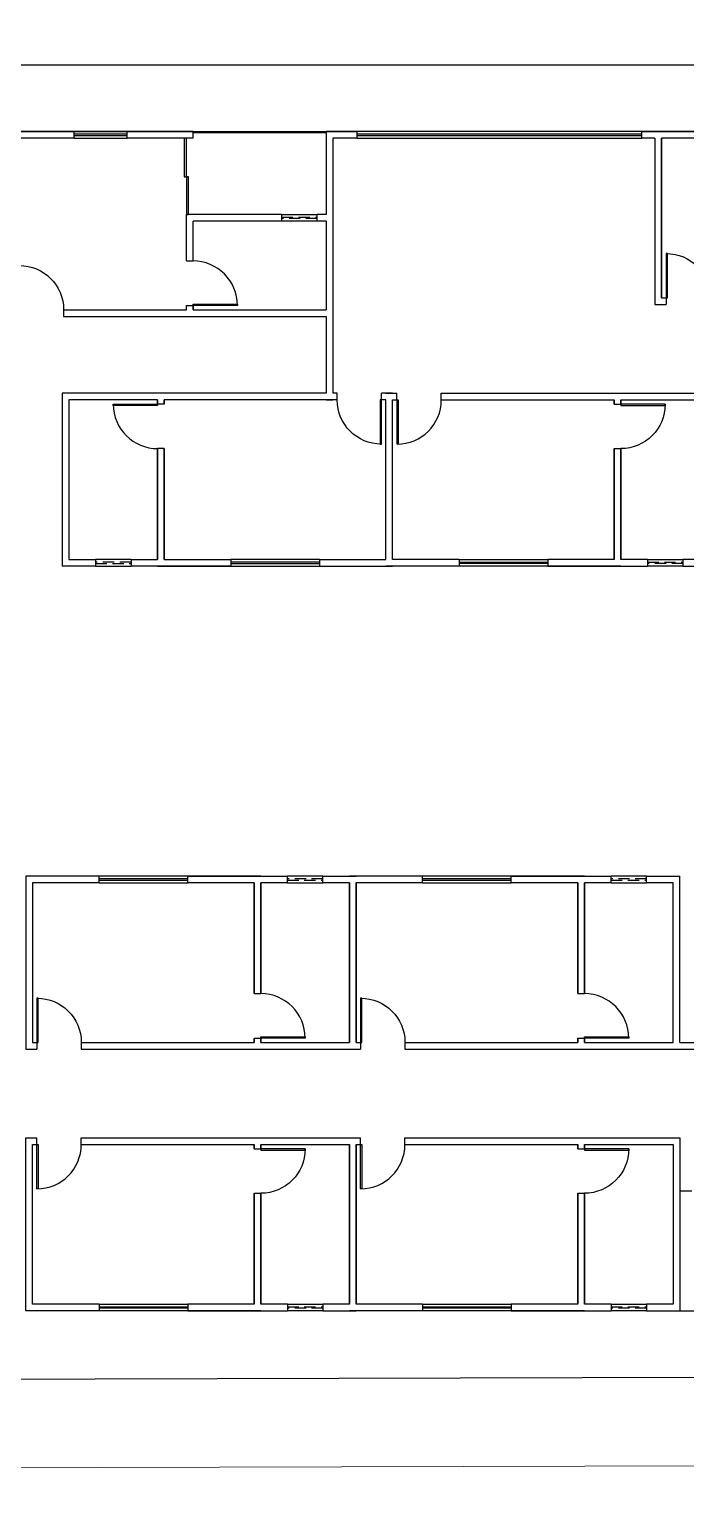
# Model space of a CAD drawing. Header units: centimetres. Extents: x 0 to 1302389, y -144212 to 85618.
# Drawn here: x 655403 to 656884, y -73293 to -69998 of the extents above; entities that cross this region are included whole.
import ezdxf

# ---------------------------------------------------------------- set-up
doc = ezdxf.new("R2010")
doc.units = ezdxf.units.CM
doc.header["$LTSCALE"] = 4
doc.linetypes.add('DASHED2', pattern=[9.525, 6.35, -3.175])
for name, color, linetype in [('0.1', 1, 'Continuous'), ('0.2', 2, 'Continuous'), ('0.6', 6, 'Continuous'), ('02-CONT', 2, 'Continuous'), ('LIMITE-L', 7, 'Continuous')]:
    doc.layers.add(name, color=color, linetype=linetype)
doc.layers.add('P-MEIOFIO', color=171, linetype='Continuous', lineweight=9)

# ---------------------------------------------------------------- blocks, each defined once
blk = doc.blocks.new('1_00e-flat-4')
at = {"color": 1}
blk.add_arc((28.4, -52.3), 100, 90, 180, dxfattribs=at)
at = {"layer": '02-CONT'}
blk.add_lwpolyline([(28.4, -52.3), (25.4, -52.3), (25.4, 47.7), (28.4, 47.7)], close=True, dxfattribs=at)

msp = doc.modelspace()

# ---------------------------------------------------------------- linework, layer by layer
at = {"layer": '0.1'}
for p, q in [((655624.421, -70228.744), (655504.421, -70228.744)), ((655772.921, -70228.744), (656072.921, -70228.744)), ((655772.921, -70230.744), (656072.921, -70230.744)), ((656784.921, -70228.744), (656142.921, -70228.744)), ((655504.421, -70243.744), (655624.421, -70243.744)), ((656142.921, -70243.744), (656784.921, -70243.744)), ((655972.921, -70415.744), (656052.921, -70415.744)), ((656052.921, -70430.744), (655972.921, -70430.744)), ((655632.952, -71193.744), (655552.952, -71193.744)), ((656057.952, -71193.743), (655857.952, -71193.743)), ((656372.952, -71193.743), (656572.952, -71193.743)), ((656797.952, -71193.744), (656877.952, -71193.744)), ((655552.952, -71208.737), (655632.952, -71208.737)), ((655857.952, -71208.737), (656057.952, -71208.743)), ((656572.952, -71208.737), (656372.952, -71208.743)), ((656877.952, -71208.737), (656797.952, -71208.737)), ((655760.82, -71907.356), (655560.82, -71907.35)), ((655560.82, -71922.35), (655760.82, -71922.35)), ((656065.82, -71907.356), (655985.82, -71907.356)), ((655985.82, -71922.349), (656065.82, -71922.349)), ((656490.82, -71907.356), (656290.82, -71907.35)), ((656290.82, -71922.35), (656490.82, -71922.35)), ((656795.82, -71907.356), (656715.82, -71907.356)), ((656715.82, -71922.349), (656795.82, -71922.349)), ((655560.82, -72872.348), (655760.82, -72872.348)), ((655985.82, -72872.349), (656065.82, -72872.349)), ((656290.82, -72872.348), (656490.82, -72872.348)), ((656715.82, -72872.349), (656795.82, -72872.349)), ((655760.82, -72887.342), (655560.82, -72887.348)), ((656065.82, -72887.342), (655985.82, -72887.342)), ((656490.82, -72887.342), (656290.82, -72887.348)), ((656795.82, -72887.342), (656715.82, -72887.342))]:
    msp.add_line(p, q, dxfattribs=at)
at = {"layer": '0.2'}
for p, q in [((655624.421, -70234.744), (655504.421, -70234.744)), ((655504.421, -70237.744), (655624.421, -70237.744)), ((656784.921, -70234.744), (656142.921, -70234.744)), ((656142.921, -70237.744), (656784.921, -70237.744)), ((656057.952, -71199.743), (655857.952, -71199.743)), ((655857.952, -71202.737), (656057.952, -71202.743)), ((656372.952, -71199.743), (656572.952, -71199.743)), ((656572.952, -71202.737), (656372.952, -71202.743)), ((655760.82, -71913.356), (655560.82, -71913.35)), ((655560.82, -71916.35), (655760.82, -71916.35)), ((656490.82, -71913.356), (656290.82, -71913.35)), ((656290.82, -71916.35), (656490.82, -71916.35)), ((655560.82, -72878.348), (655760.82, -72878.348)), ((655760.82, -72881.342), (655560.82, -72881.348)), ((656290.82, -72878.348), (656490.82, -72878.348)), ((656490.82, -72881.342), (656290.82, -72881.348))]:
    msp.add_line(p, q, dxfattribs=at)
at = {"layer": '0.2', "linetype": 'DASHED2'}
for p, q in [((655972.921, -70421.744), (656052.921, -70421.744)), ((656052.921, -70424.744), (655972.921, -70424.744)), ((655632.952, -71199.744), (655552.952, -71199.744)), ((655552.952, -71202.737), (655632.952, -71202.737)), ((656797.952, -71199.744), (656877.952, -71199.744)), ((656877.952, -71202.737), (656797.952, -71202.737)), ((656065.82, -71913.356), (655985.82, -71913.356)), ((655985.82, -71916.349), (656065.82, -71916.349)), ((656795.82, -71913.356), (656715.82, -71913.356)), ((656715.82, -71916.349), (656795.82, -71916.349)), ((655985.82, -72878.349), (656065.82, -72878.349)), ((656065.82, -72881.342), (655985.82, -72881.342)), ((656715.82, -72878.349), (656795.82, -72878.349)), ((656795.82, -72881.342), (656715.82, -72881.342))]:
    msp.add_line(p, q, dxfattribs=at)
at = {"layer": '0.2'}
for points in [[(655752.921, -70330.744), (655757.921, -70330.744), (655757.921, -70243.744), (655752.921, -70243.744)], [(655757.921, -70415.744), (655762.921, -70415.744), (655762.921, -70330.744), (655757.921, -70330.744)]]:
    msp.add_lwpolyline(points, close=True, dxfattribs=at)
at = {"layer": '0.6'}
for p, q in [((655504.421, -70243.744), (655504.421, -70228.744)), ((655624.421, -70243.744), (655624.421, -70228.744)), ((656142.921, -70243.744), (656142.921, -70228.744)), ((656784.921, -70243.744), (656784.921, -70228.744)), ((655972.921, -70430.744), (655972.921, -70415.744)), ((656052.921, -70430.744), (656052.921, -70415.744)), ((655757.921, -70520.744), (655772.921, -70520.744)), ((656087.921, -70603.739), (656087.921, -70818.743)), ((656839.921, -70603.739), (656839.921, -70618.739)), ((655480.921, -70630.744), (655480.921, -70645.744)), ((655757.921, -70620.744), (655772.921, -70620.744)), ((655477.952, -70818.744), (655477.952, -71208.737)), ((656097.952, -70833.743), (656097.952, -70818.743)), ((656197.952, -70833.743), (656197.952, -70818.743)), ((656232.952, -70833.743), (656232.952, -70818.743)), ((656332.952, -70833.743), (656332.952, -70818.743)), ((655707.952, -70843.743), (655692.952, -70843.743)), ((656722.952, -70843.743), (656737.952, -70843.743)), ((655707.952, -70943.743), (655692.952, -70943.743)), ((656722.952, -70943.743), (656737.952, -70943.743)), ((655552.952, -71193.744), (655552.952, -71208.737)), ((655632.952, -71193.744), (655632.952, -71208.737)), ((655857.952, -71193.743), (655857.952, -71208.743)), ((656057.952, -71193.743), (656057.952, -71208.743)), ((656372.952, -71193.743), (656372.952, -71208.743)), ((656572.952, -71193.743), (656572.952, -71208.743)), ((656797.952, -71193.744), (656797.952, -71208.737)), ((656877.952, -71193.744), (656877.952, -71208.737)), ((655552.952, -71208.737), (655477.952, -71208.737)), ((656877.952, -71208.737), (656952.952, -71208.737)), ((655560.82, -71922.35), (655560.82, -71907.35)), ((655760.82, -71922.35), (655760.82, -71907.35)), ((655985.82, -71922.349), (655985.82, -71907.356)), ((656065.82, -71922.349), (656065.82, -71907.356)), ((656065.82, -71907.356), (656140.82, -71907.356)), ((656290.82, -71922.35), (656290.82, -71907.35)), ((656490.82, -71922.35), (656490.82, -71907.35)), ((656715.82, -71922.349), (656715.82, -71907.356)), ((656795.82, -71922.349), (656795.82, -71907.356)), ((656795.82, -71907.356), (656870.82, -71907.356)), ((655910.82, -72172.35), (655925.82, -72172.35)), ((656640.82, -72172.35), (656655.82, -72172.35)), ((655420.82, -72282.35), (655420.82, -72297.35)), ((655520.82, -72282.35), (655520.82, -72297.35)), ((655910.82, -72272.35), (655925.82, -72272.35)), ((656150.82, -72282.35), (656150.82, -72297.35)), ((656250.82, -72282.35), (656250.82, -72297.35)), ((656640.82, -72272.35), (656655.82, -72272.35)), ((656870.82, -72282.349), (656920.82, -72282.349)), ((656870.82, -72297.349), (656920.82, -72297.349)), ((655420.82, -72512.348), (655420.82, -72497.348)), ((655520.82, -72512.348), (655520.82, -72497.348)), ((656150.82, -72512.348), (656150.82, -72497.348)), ((656250.82, -72512.348), (656250.82, -72497.348)), ((655910.82, -72522.348), (655925.82, -72522.348)), ((656640.82, -72522.348), (656655.82, -72522.348)), ((655910.82, -72622.348), (655925.82, -72622.348)), ((656640.82, -72622.348), (656655.82, -72622.348)), ((655560.82, -72872.348), (655560.82, -72887.348)), ((655760.82, -72872.348), (655760.82, -72887.348)), ((655985.82, -72872.349), (655985.82, -72887.342)), ((656065.82, -72872.349), (656065.82, -72887.342)), ((656290.82, -72872.348), (656290.82, -72887.348)), ((656490.82, -72872.348), (656490.82, -72887.348)), ((656715.82, -72872.349), (656715.82, -72887.342)), ((656795.82, -72872.349), (656795.82, -72887.342)), ((656065.82, -72887.342), (656140.82, -72887.342)), ((656795.82, -72887.342), (656870.82, -72887.342))]:
    msp.add_line(p, q, dxfattribs=at)
for points in [[(654638.921, -70228.744), (656142.921, -70228.744)], [(655504.421, -70228.744), (655355.921, -70228.744), (655355.921, -70415.744)], [(655772.921, -70243.744), (655772.921, -70228.744), (655624.421, -70228.744)], [(656142.921, -70228.744), (656072.921, -70228.744), (656072.921, -70415.744)], [(656829.921, -70228.744), (656784.921, -70228.744)], [(656784.921, -70228.744), (657709.921, -70228.744)], [(656979.921, -70228.739), (656814.921, -70228.739), (656814.921, -70228.744)], [(655504.421, -70243.744), (655370.921, -70243.744), (655370.921, -70630.744), (655380.921, -70630.744)], [(655772.921, -70243.744), (655624.421, -70243.744)], [(656142.921, -70243.744), (656087.921, -70243.744), (656087.921, -70603.739)], [(656814.921, -70243.744), (656784.921, -70243.744)], [(656814.921, -70243.744), (656814.921, -70618.739), (656839.921, -70618.739)], [(656979.921, -70243.739), (656829.921, -70243.739), (656829.921, -70603.739), (656839.921, -70603.739)], [(656829.921, -70603.739), (656829.921, -70243.739)], [(655757.921, -70520.744), (655757.921, -70415.744)], [(655972.921, -70415.744), (655772.921, -70415.744), (655757.921, -70415.744)], [(655772.921, -70415.744), (655772.921, -70415.744)], [(655772.921, -70520.744), (655772.921, -70430.744)], [(655972.921, -70430.744), (655772.921, -70430.744)], [(656072.921, -70415.744), (656052.921, -70415.744)], [(656072.921, -70430.744), (656052.921, -70430.744)], [(656072.921, -70430.744), (656072.921, -70630.744)], [(655480.921, -70630.744), (655757.921, -70630.744), (655757.921, -70620.744)], [(655772.921, -70630.744), (655772.921, -70620.744)], [(655772.921, -70620.744), (655772.921, -70630.744), (656072.921, -70630.744)], [(655480.921, -70645.744), (655772.921, -70645.744)], [(655757.921, -70645.744), (656072.921, -70645.744)], [(656072.921, -70645.744), (656072.921, -70818.743)], [(655707.952, -70818.744), (655477.952, -70818.744)], [(655692.952, -70843.743), (655692.952, -70833.744), (655492.952, -70833.744), (655492.952, -71193.744), (655552.952, -71193.744)], [(656072.921, -70818.743), (655692.952, -70818.743), (655692.952, -70818.744)], [(655692.952, -70833.744), (655692.952, -70843.743)], [(656097.952, -70833.743), (655707.952, -70833.743), (655707.952, -70843.743)], [(655707.952, -70843.743), (655707.952, -70833.743)], [(656057.952, -71193.743), (656207.952, -71193.743), (656207.952, -70833.743), (656197.952, -70833.743)], [(656072.921, -70833.743), (656087.921, -70833.743)], [(656097.952, -70818.743), (656087.921, -70818.743)], [(656222.952, -70818.743), (656197.952, -70818.743)], [(656207.952, -70818.744), (656207.952, -70818.743), (656232.952, -70818.743)], [(656207.952, -71193.744), (656207.952, -70833.744)], [(656372.952, -71193.743), (656222.952, -71193.743), (656222.952, -70833.743), (656232.952, -70833.743)], [(656222.952, -71193.743), (656222.952, -70833.743)], [(656332.952, -70818.743), (656737.952, -70818.743), (656737.952, -70818.744)], [(656332.952, -70833.743), (656722.952, -70833.743), (656722.952, -70843.743)], [(656722.952, -70818.744), (656952.952, -70818.744)], [(656722.952, -70843.743), (656722.952, -70833.743)], [(656737.952, -70833.744), (656737.952, -70843.743)], [(656737.952, -70843.743), (656737.952, -70833.744), (656937.952, -70833.744), (656937.952, -71193.744), (656877.952, -71193.744)], [(655632.952, -71193.744), (655692.952, -71193.744), (655692.952, -70943.743)], [(655692.952, -70943.743), (655692.952, -71193.744)], [(655707.952, -70943.743), (655707.952, -71193.743), (655857.952, -71193.743)], [(655707.952, -71193.743), (655707.952, -70943.743)], [(656722.952, -70943.743), (656722.952, -71193.743), (656572.952, -71193.743)], [(656722.952, -71193.743), (656722.952, -70943.743)], [(656737.952, -70943.743), (656737.952, -71193.744)], [(656797.952, -71193.744), (656737.952, -71193.744), (656737.952, -70943.743)], [(655857.952, -71208.737), (655632.952, -71208.737)], [(655692.952, -71208.743), (655857.952, -71208.743)], [(655707.952, -71208.744), (655707.952, -71208.743)], [(656057.952, -71208.743), (656222.952, -71208.743)], [(656372.952, -71208.743), (656207.952, -71208.743), (656207.952, -71208.737)], [(656222.952, -71208.737), (656222.952, -71208.744)], [(656572.952, -71208.737), (656797.952, -71208.737)], [(656737.952, -71208.743), (656572.952, -71208.743)], [(656722.952, -71208.744), (656722.952, -71208.743)], [(655560.82, -71907.35), (655395.82, -71907.35), (655395.82, -72297.35), (655420.82, -72297.35)], [(655560.82, -71922.35), (655410.82, -71922.35), (655410.82, -72282.35), (655420.82, -72282.35)], [(655925.82, -71907.35), (655760.82, -71907.35)], [(655760.82, -71907.356), (655985.82, -71907.356)], [(655910.82, -72172.35), (655910.82, -71922.35), (655760.82, -71922.35)], [(655910.82, -71907.349), (655910.82, -71907.35)], [(655910.82, -71922.35), (655910.82, -72172.35)], [(655925.82, -72172.35), (655925.82, -71922.349)], [(655925.82, -72272.35), (655925.82, -72282.349), (656125.82, -72282.349), (656125.82, -71922.349), (656065.82, -71922.349)], [(655985.82, -71922.349), (655925.82, -71922.349), (655925.82, -72172.35)], [(656290.82, -71907.35), (656125.82, -71907.35), (656125.82, -71907.356)], [(656125.82, -71922.349), (656125.82, -72282.349)], [(656140.82, -71907.356), (656140.82, -71907.349)], [(656290.82, -71922.35), (656140.82, -71922.35), (656140.82, -72282.35), (656150.82, -72282.35)], [(656140.82, -72282.35), (656140.82, -71922.35)], [(656655.82, -71907.35), (656490.82, -71907.35)], [(656490.82, -71907.356), (656715.82, -71907.356)], [(656640.82, -72172.35), (656640.82, -71922.35), (656490.82, -71922.35)], [(656640.82, -71907.349), (656640.82, -71907.35)], [(656640.82, -71922.35), (656640.82, -72172.35)], [(656655.82, -72172.35), (656655.82, -71922.349)], [(656655.82, -72272.35), (656655.82, -72282.349), (656855.82, -72282.349), (656855.82, -71922.349), (656795.82, -71922.349)], [(656715.82, -71922.349), (656655.82, -71922.349), (656655.82, -72172.35)], [(656870.82, -72282.349), (656870.82, -71907.349)], [(655520.82, -72282.35), (655910.82, -72282.35), (655910.82, -72272.35)], [(655910.82, -72272.35), (655910.82, -72282.35)], [(655925.82, -72282.349), (655925.82, -72272.35)], [(656250.82, -72282.35), (656640.82, -72282.35), (656640.82, -72272.35)], [(656640.82, -72272.35), (656640.82, -72282.35)], [(656655.82, -72282.349), (656655.82, -72272.35)], [(655520.82, -72297.35), (655925.82, -72297.35), (655925.82, -72297.349)], [(655910.82, -72297.349), (656140.82, -72297.349)], [(656125.82, -72297.349), (656125.82, -72297.35), (656150.82, -72297.35)], [(656250.82, -72297.35), (656655.82, -72297.35), (656655.82, -72297.349)], [(656640.82, -72297.349), (656870.82, -72297.349)], [(655560.82, -72887.348), (655395.82, -72887.348), (655395.82, -72497.348), (655420.82, -72497.348)], [(655560.82, -72872.348), (655410.82, -72872.348), (655410.82, -72512.348), (655420.82, -72512.348)], [(655520.82, -72497.348), (655925.82, -72497.348), (655925.82, -72497.349)], [(655520.82, -72512.348), (655910.82, -72512.348), (655910.82, -72522.348)], [(655910.82, -72497.349), (656140.82, -72497.349)], [(655910.82, -72522.348), (655910.82, -72512.348)], [(655925.82, -72512.349), (655925.82, -72522.348)], [(655925.82, -72522.348), (655925.82, -72512.349), (656125.82, -72512.349), (656125.82, -72872.349), (656065.82, -72872.349)], [(656125.82, -72497.349), (656125.82, -72497.348), (656150.82, -72497.348)], [(656125.82, -72872.349), (656125.82, -72512.349)], [(656290.82, -72872.348), (656140.82, -72872.348), (656140.82, -72512.348), (656150.82, -72512.348)], [(656140.82, -72512.348), (656140.82, -72872.348)], [(656250.82, -72497.348), (656655.82, -72497.348), (656655.82, -72497.349)], [(656250.82, -72512.348), (656640.82, -72512.348), (656640.82, -72522.348)], [(656640.82, -72497.349), (656870.82, -72497.349), (656870.82, -72887.349)], [(656640.82, -72522.348), (656640.82, -72512.348)], [(656655.82, -72512.349), (656655.82, -72522.348)], [(656655.82, -72522.348), (656655.82, -72512.349), (656855.82, -72512.349), (656855.82, -72872.349), (656795.82, -72872.349)], [(655910.82, -72622.348), (655910.82, -72872.348), (655760.82, -72872.348)], [(655910.82, -72872.348), (655910.82, -72622.348)], [(655925.82, -72622.348), (655925.82, -72872.349)], [(655985.82, -72872.349), (655925.82, -72872.349), (655925.82, -72622.348)], [(656640.82, -72622.348), (656640.82, -72872.348), (656490.82, -72872.348)], [(656640.82, -72872.348), (656640.82, -72622.348)], [(656655.82, -72622.348), (656655.82, -72872.349)], [(656715.82, -72872.349), (656655.82, -72872.349), (656655.82, -72622.348)], [(656898.32, -72617.349), (656870.82, -72617.349), (656870.82, -72887.349), (657100.82, -72887.349)], [(655760.82, -72887.342), (655985.82, -72887.342)], [(655925.82, -72887.348), (655760.82, -72887.348)], [(655910.82, -72887.349), (655910.82, -72887.348)], [(656290.82, -72887.348), (656125.82, -72887.348), (656125.82, -72887.342)], [(656140.82, -72887.342), (656140.82, -72887.349)], [(656490.82, -72887.342), (656715.82, -72887.342)], [(656655.82, -72887.348), (656490.82, -72887.348)], [(656640.82, -72887.349), (656640.82, -72887.348)]]:
    msp.add_lwpolyline(points, dxfattribs=at)
at = {"layer": 'LIMITE-L'}
msp.add_lwpolyline([(658023.711, -73034.512), (645666.407, -73068.294), (646048.293, -70078.744), (659048.733, -70078.744)], close=True, dxfattribs=at)
at = {"layer": 'P-MEIOFIO'}
msp.add_lwpolyline([(646514.728, -66884.403), (644621.139, -66894.728), (643425.188, -66901.249), (640983.454, -66914.563, 0.41421356), (640834.775, -67064.872), (640841.568, -68310.655), (640848.089, -69506.606), (640854.61, -70702.557), (640861.131, -71898.508), (640867.924, -73144.291, 0.41421356), (641018.233, -73292.97), (643459.967, -73279.656), (644655.918, -73273.135), (645667.494, -73267.619), (658030.52, -73233.822), (665303.448, -73213.94, 0.41501014), (665452.533, -73063.63), (665419.384, -66984.075, 0.41421356), (665269.074, -66835.396), (659690.401, -66865.815)], format="xyb", dxfattribs=at)

# ---------------------------------------------------------------- block references
at = {"layer": '0.6', "xscale": -1}
for p in [(656868.326, -70551.486), (655409.326, -70578.491), (655449.226, -72230.097), (656179.226, -72230.097)]:
    msp.add_blockref('1_00e-flat-4', p, dxfattribs=at)
at = {"layer": '0.6'}
for p, rotation in [((655825.174, -70592.339), 270), ((656261.358, -70885.996), 180), ((655640.699, -70872.148), 90.00000000000001), ((655978.073, -72243.945), 270), ((656708.073, -72243.945), 270), ((655449.226, -72564.601), 180), ((656179.226, -72564.601), 180)]:
    msp.add_blockref('1_00e-flat-4', p, dxfattribs=dict(at, rotation=rotation))
at = {"layer": '0.6', "xscale": -1}
for p, rotation in [((656169.547, -70885.996), 180), ((656790.205, -70872.148), 270), ((655978.073, -72550.753), 270), ((656708.073, -72550.753), 270)]:
    msp.add_blockref('1_00e-flat-4', p, dxfattribs=dict(at, rotation=rotation))

doc.saveas('drawing.dxf')
